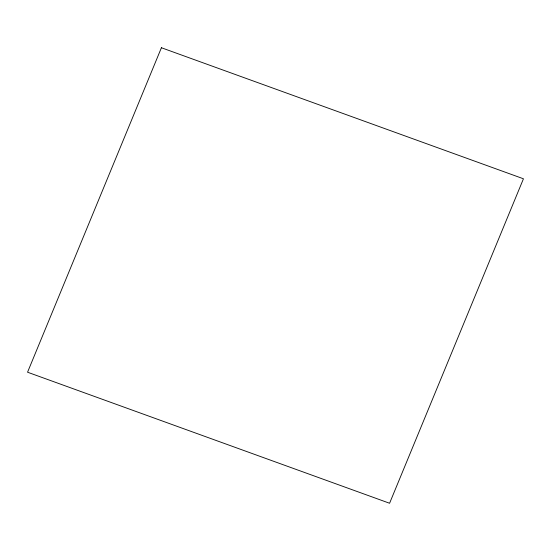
<?xml version="1.0" encoding="UTF-8"?>
<svg xmlns="http://www.w3.org/2000/svg" width="551" height="551" viewBox="0 0 551 551"><rect width="100%" height="100%" fill="white"/><g stroke="black" fill="none" stroke-linecap="round" stroke-linejoin="round"><path stroke-width="0.83" d="M161.415 47.744L27.55 372.214L389.585 503.256L523.45 178.786L161.415 47.744"/></g></svg>
